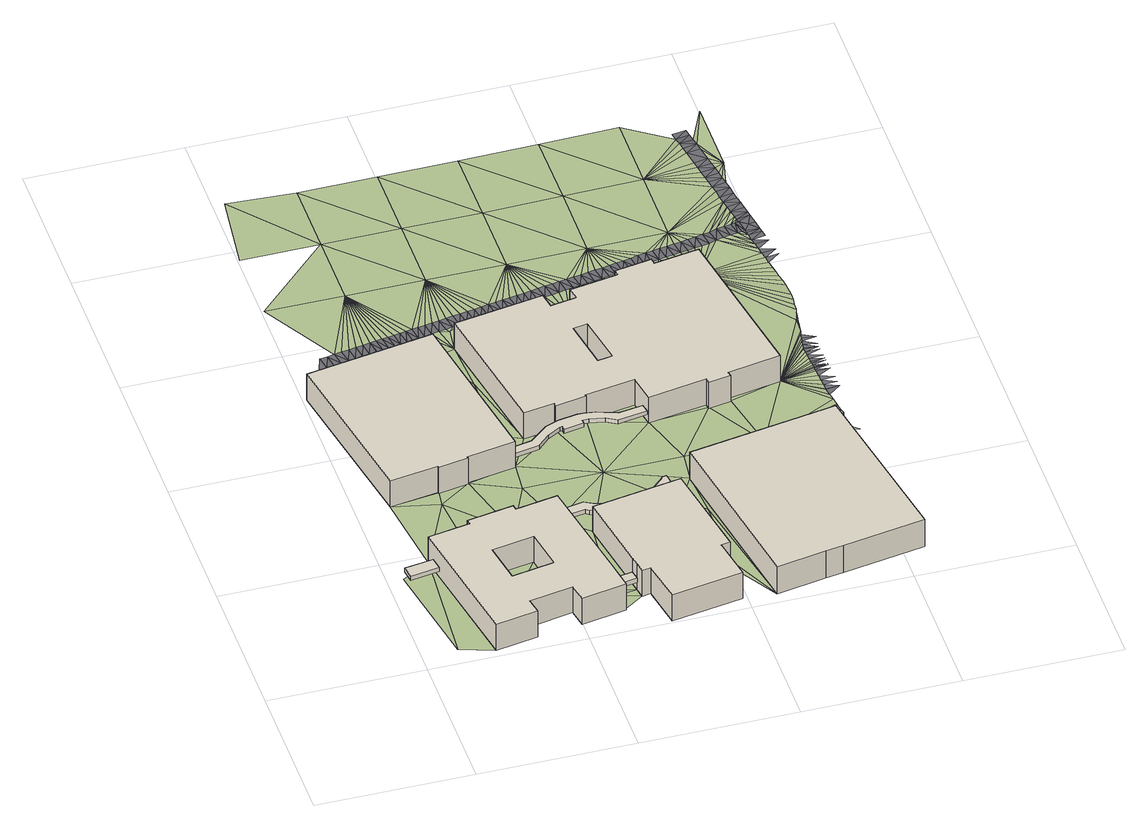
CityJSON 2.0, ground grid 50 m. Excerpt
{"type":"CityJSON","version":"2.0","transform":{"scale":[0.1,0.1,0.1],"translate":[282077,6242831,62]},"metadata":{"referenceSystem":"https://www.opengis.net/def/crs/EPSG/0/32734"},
"CityObjects":{
"building1":{"type":"Building","attributes":{"osm_address":"Library Bellville 7530 Cape Town","osm_building":"roof","osm_building:levels":"1","osm_layer":"1","ground_height":62.9,"bottom_roof_height":65.7,"roof_height":67.2},"geometry":[{"type":"Solid","lod":"1","boundaries":[[[[0,1,2,3]],[[1,4,5,2]],[[4,6,7,5]],[[6,0,3,7]],[[3,2,5,7]],[[6,4,1,0]]]]}]},
"building2":{"type":"Building","attributes":{"osm_address":"Electrical Engineering Bellville Cape Town","osm_building":"university","osm_building:levels":"3","osm_type":"multipolygon","ground_height":63.28,"building_height":9.7,"roof_height":72.98,"plus_code":"4FRW3J9V+45C"},"geometry":[{"type":"Solid","lod":"1","boundaries":[[[[8,9,10,11]],[[9,12,13,10]],[[12,14,15,13]],[[14,16,17,15]],[[16,18,19,17]],[[18,20,21,19]],[[20,22,23,21]],[[22,24,25,23]],[[24,26,27,25]],[[26,28,29,27]],[[28,30,31,29]],[[30,32,33,31]],[[32,34,35,33]],[[34,8,11,35]],[[36,37,38,39]],[[37,40,41,38]],[[40,42,43,41]],[[42,36,39,43]],[[11,10,13,15,17,19,21,23,25,27,29,31,33,35],[39,38,41,43]],[[34,32,30,28,26,24,22,20,18,16,14,12,9,8],[42,40,37,36]]]]}]},
"building3":{"type":"Building","attributes":{"osm_address":"IT Centre Bellville 7530 Cape Town","osm_building":"university","osm_building:levels":"3","ground_height":63.43,"building_height":9.7,"roof_height":73.13,"plus_code":"4FRW3J9V+92X"},"geometry":[{"type":"Solid","lod":"1","boundaries":[[[[44,45,46,47]],[[45,48,49,46]],[[48,50,51,49]],[[50,52,53,51]],[[52,54,55,53]],[[54,56,57,55]],[[56,58,59,57]],[[58,44,47,59]],[[47,46,49,51,53,55,57,59]],[[58,56,54,52,50,48,45,44]]]]}]},
"building4":{"type":"Building","attributes":{"osm_building":"roof","osm_building:levels":"1","osm_layer":"1","ground_height":63.45,"bottom_roof_height":66.25,"roof_height":67.75},"geometry":[{"type":"Solid","lod":"1","boundaries":[[[[60,61,62,63]],[[61,64,65,62]],[[64,66,67,65]],[[66,60,63,67]],[[63,62,65,67]],[[66,64,61,60]]]]}]},
"building5":{"type":"Building","attributes":{"osm_address":"Electrical Engineering Bellville 7530 Cape Town","osm_building":"university","osm_building:levels":"3","ground_height":63.45,"building_height":9.7,"roof_height":73.15,"plus_code":"4FRW3J9V+47P"},"geometry":[{"type":"Solid","lod":"1","boundaries":[[[[68,69,70,71]],[[69,72,73,70]],[[72,74,75,73]],[[74,76,77,75]],[[76,78,79,77]],[[78,80,81,79]],[[80,82,83,81]],[[82,84,85,83]],[[84,86,87,85]],[[86,68,71,87]],[[71,70,73,75,77,79,81,83,85,87]],[[86,84,82,80,78,76,74,72,69,68]]]]}]},
"building6":{"type":"Building","attributes":{"osm_building":"roof","osm_building:levels":"1","osm_layer":"1","ground_height":63.63,"bottom_roof_height":66.43,"roof_height":67.93},"geometry":[{"type":"Solid","lod":"1","boundaries":[[[[88,89,90,91]],[[89,92,93,90]],[[92,94,95,93]],[[94,96,97,95]],[[96,98,99,97]],[[98,100,101,99]],[[100,102,103,101]],[[102,104,105,103]],[[104,106,107,105]],[[106,108,109,107]],[[108,110,111,109]],[[110,112,113,111]],[[112,114,115,113]],[[114,116,117,115]],[[116,118,119,117]],[[118,120,121,119]],[[120,122,123,121]],[[122,124,125,123]],[[124,126,127,125]],[[126,128,129,127]],[[128,130,131,129]],[[130,132,133,131]],[[132,88,91,133]],[[91,90,93,95,97,99,101,103,105,107,109,111,113,115,117,119,121,123,125,127,129,131,133]],[[132,130,128,126,124,122,120,118,116,114,112,110,108,106,104,102,100,98,96,94,92,89,88]]]]}]},
"building7":{"type":"Building","attributes":{"osm_building":"roof","osm_building:levels":"1","osm_layer":"1","ground_height":63.61,"bottom_roof_height":66.41,"roof_height":67.91},"geometry":[{"type":"Solid","lod":"1","boundaries":[[[[134,135,136,137]],[[135,138,139,136]],[[138,140,141,139]],[[140,142,143,141]],[[142,144,145,143]],[[144,146,147,145]],[[146,148,149,147]],[[148,150,151,149]],[[150,152,153,151]],[[152,154,155,153]],[[154,156,157,155]],[[156,158,159,157]],[[158,160,161,159]],[[160,162,163,161]],[[162,164,165,163]],[[164,166,167,165]],[[166,168,169,167]],[[168,170,171,169]],[[170,172,173,171]],[[172,174,175,173]],[[174,134,137,175]],[[137,136,139,141,143,145,147,149,151,153,155,157,159,161,163,165,167,169,171,173,175]],[[174,172,170,168,166,164,162,160,158,156,154,152,150,148,146,144,142,140,138,135,134]]]]}]},
"building8":{"type":"Building","attributes":{"osm_address":"Civil Engineering and Geomatics Bellville 7530 Cape Town","osm_building":"university","osm_building:levels":"3","osm_type":"multipolygon","ground_height":63.75,"building_height":9.7,"roof_height":73.45,"plus_code":"4FRW3J9V+CCM"},"geometry":[{"type":"Solid","lod":"1","boundaries":[[[[176,177,178,179]],[[177,180,181,178]],[[180,182,183,181]],[[182,184,185,183]],[[184,186,187,185]],[[186,188,189,187]],[[188,190,191,189]],[[190,192,193,191]],[[192,194,195,193]],[[194,196,197,195]],[[196,198,199,197]],[[198,200,201,199]],[[200,202,203,201]],[[202,204,205,203]],[[204,206,207,205]],[[206,208,209,207]],[[208,210,211,209]],[[210,212,213,211]],[[212,214,215,213]],[[214,216,217,215]],[[216,218,219,217]],[[218,176,179,219]],[[220,221,222,223]],[[221,224,225,222]],[[224,226,227,225]],[[226,220,223,227]],[[179,178,181,183,185,187,189,191,193,195,197,199,201,203,205,207,209,211,213,215,217,219],[223,222,225,227]],[[218,216,214,212,210,208,206,204,202,200,198,196,194,192,190,188,186,184,182,180,177,176],[226,224,221,220]]]]}]},
"building9":{"type":"Building","attributes":{"osm_address":"Electrical, Electronic and Computer Engineering (Block A) Bellville 7530 Cape Town","osm_building":"university","osm_building:levels":"3","ground_height":64.07,"building_height":9.7,"roof_height":73.77,"plus_code":"4FRW3J9V+4FW"},"geometry":[{"type":"Solid","lod":"1","boundaries":[[[[228,229,230,231]],[[229,232,233,230]],[[232,234,235,233]],[[234,236,237,235]],[[236,238,239,237]],[[238,228,231,239]],[[231,230,233,235,237,239]],[[238,236,234,232,229,228]]]]}]},
"terrain1":{"type":"TINRelief","geometry":[{"type":"CompositeSurface","lod":"1","boundaries":[[[240,241,242]],[[241,22,242]],[[243,48,242]],[[244,242,245]],[[244,243,242]],[[246,48,243]],[[246,247,48]],[[248,249,250]],[[251,243,244]],[[249,252,250]],[[253,254,255]],[[246,243,256]],[[253,255,257]],[[258,257,255]],[[251,256,243]],[[259,258,255]],[[260,261,262]],[[263,251,264]],[[265,256,251]],[[266,267,256]],[[262,268,260]],[[268,269,260]],[[251,263,265]],[[269,270,260]],[[265,266,256]],[[271,272,273]],[[274,271,275]],[[258,259,276]],[[277,260,270]],[[261,260,278]],[[279,278,280]],[[259,281,276]],[[260,277,282]],[[273,275,271]],[[283,274,275]],[[284,263,274]],[[260,282,285]],[[281,259,286]],[[283,284,274]],[[259,287,286]],[[285,288,260]],[[287,259,289]],[[260,288,290]],[[289,259,291]],[[260,290,292]],[[259,293,291]],[[294,260,292]],[[293,259,295]],[[259,266,296]],[[266,297,296]],[[298,265,263]],[[260,294,299]],[[259,300,295]],[[265,298,266]],[[301,260,299]],[[302,300,259]],[[280,278,303]],[[263,284,298]],[[259,296,304]],[[302,259,305]],[[296,297,304]],[[259,306,305]],[[297,266,307]],[[306,259,184]],[[304,184,259]],[[184,304,297]],[[278,260,308]],[[260,301,308]],[[309,306,184]],[[298,307,266]],[[184,310,309]],[[308,301,311]],[[312,297,307]],[[184,313,310]],[[314,308,311]],[[315,310,313]],[[316,308,314]],[[317,298,284]],[[313,184,318]],[[319,315,313]],[[278,320,303]],[[321,308,316]],[[319,313,318]],[[322,318,184]],[[321,323,308]],[[320,278,308]],[[184,324,322]],[[325,307,298]],[[323,326,308]],[[184,327,324]],[[308,326,328]],[[329,330,331]],[[308,328,332]],[[333,308,332]],[[334,327,184]],[[308,333,335]],[[336,303,320]],[[330,337,317]],[[337,330,236]],[[335,338,308]],[[339,298,317]],[[298,340,325]],[[337,341,317]],[[337,236,341]],[[184,342,334]],[[327,334,343]],[[344,325,345]],[[298,339,346]],[[308,347,320]],[[348,343,334]],[[308,338,347]],[[298,346,340]],[[317,341,339]],[[236,339,341]],[[349,348,334]],[[350,349,334]],[[345,325,340]],[[351,347,338]],[[350,334,352]],[[347,351,353]],[[334,354,352]],[[355,336,320]],[[347,353,356]],[[354,334,357]],[[358,359,360]],[[361,334,342]],[[359,358,362]],[[347,356,363]],[[361,357,334]],[[355,320,347]],[[342,364,365]],[[347,363,366]],[[342,367,361]],[[366,368,347]],[[367,342,365]],[[364,369,365]],[[368,370,347]],[[346,371,340]],[[372,346,339]],[[373,347,370]],[[367,365,374]],[[373,375,347]],[[355,376,336]],[[374,365,377]],[[347,375,378]],[[377,365,379]],[[347,378,380]],[[379,365,381]],[[340,371,382]],[[346,372,371]],[[381,365,383]],[[355,347,384]],[[347,380,384]],[[383,365,385]],[[386,381,383]],[[387,386,383]],[[388,384,380]],[[389,372,339]],[[383,390,387]],[[387,390,391]],[[392,376,355]],[[384,388,393]],[[372,394,371]],[[383,385,390]],[[395,391,390]],[[396,384,393]],[[397,395,390]],[[355,384,392]],[[396,398,384]],[[397,390,399]],[[398,400,384]],[[401,384,400]],[[399,390,402]],[[401,403,384]],[[404,394,372]],[[394,404,405]],[[403,406,384]],[[399,402,407]],[[376,392,408]],[[406,409,384]],[[410,407,402]],[[409,411,384]],[[412,410,402]],[[411,413,384]],[[402,414,412]],[[402,415,414]],[[384,416,392]],[[372,417,404]],[[372,389,418]],[[419,415,402]],[[420,402,421]],[[416,384,413]],[[372,418,417]],[[419,402,420]],[[413,422,416]],[[392,423,408]],[[419,420,424]],[[425,426,389]],[[427,389,426]],[[428,416,422]],[[424,420,429]],[[430,389,427]],[[430,431,389]],[[431,418,389]],[[417,432,404]],[[432,433,404]],[[433,434,404]],[[434,435,404]],[[428,436,416]],[[416,423,392]],[[404,435,437]],[[420,438,429]],[[439,404,437]],[[404,439,440]],[[404,440,441]],[[441,442,404]],[[404,442,443]],[[404,443,444]],[[445,404,444]],[[446,416,436]],[[447,404,445]],[[404,447,448]],[[438,420,449]],[[448,450,404]],[[451,404,450]],[[452,420,404]],[[451,453,404]],[[454,404,453]],[[404,454,455]],[[455,456,404]],[[457,416,446]],[[456,458,404]],[[420,459,449]],[[460,404,458]],[[404,460,461]],[[404,461,462]],[[457,463,416]],[[462,464,404]],[[465,459,420]],[[452,404,464]],[[463,466,416]],[[467,465,420]],[[468,408,423]],[[466,469,416]],[[420,470,467]],[[420,452,471]],[[471,472,420]],[[420,472,473]],[[470,420,474]],[[475,452,464]],[[473,476,420]],[[475,477,452]],[[478,420,476]],[[452,477,479]],[[478,480,420]],[[479,481,452]],[[482,416,469]],[[420,480,483]],[[416,484,423]],[[483,485,420]],[[481,486,452]],[[487,420,485]],[[487,488,420]],[[452,486,489]],[[490,420,488]],[[474,420,490]],[[489,471,452]],[[482,469,491]],[[492,493,470]],[[416,482,494]],[[495,416,494]],[[491,496,497]],[[416,495,484]],[[493,498,499]],[[492,470,474]],[[500,468,423]],[[501,496,502]],[[492,498,493]],[[503,487,485]],[[504,499,505]],[[488,487,503]],[[505,499,498]],[[423,484,506]],[[497,482,491]],[[423,506,507]],[[508,502,509]],[[507,510,423]],[[423,510,511]],[[512,513,504]],[[501,497,496]],[[514,423,511]],[[504,505,512]],[[515,423,514]],[[502,508,501]],[[509,516,517]],[[423,515,518]],[[519,513,512]],[[513,519,520]],[[423,518,521]],[[521,500,423]],[[517,508,509]],[[522,523,516]],[[517,516,523]],[[524,525,526]],[[527,525,524]],[[524,528,527]],[[524,529,528]],[[524,530,529]],[[524,531,530]],[[524,532,531]],[[533,532,534]],[[534,532,524]]]}]},
"road1":{"type":"Road","attributes":{"osm_access":"private","osm_highway":"service","osm_is_in":"Bellville Campus, Cape Peninsula University of Technology, Bellville, Western Cape, South Africa","osm_lanes":"2","osm_maxspeed":"30","osm_name":"Business Way","osm_surface":"asphalt"},"geometry":[{"type":"MultiSurface","lod":"1","boundaries":[[[535,536,537]],[[537,538,535]],[[254,538,537]],[[538,254,253]],[[262,538,253]],[[262,253,257]],[[268,262,257]],[[257,269,268]],[[258,269,257]],[[270,269,258]],[[270,258,276]],[[276,277,270]],[[276,281,277]],[[277,281,282]],[[281,286,282]],[[282,286,287]],[[287,289,282]],[[285,282,289]],[[291,285,289]],[[288,285,291]],[[291,293,288]],[[290,288,293]],[[290,293,295]],[[290,295,292]],[[294,292,295]],[[294,295,300]],[[294,300,299]],[[299,300,302]],[[305,299,302]],[[301,299,305]],[[305,311,301]],[[306,311,305]],[[311,306,314]],[[309,314,306]],[[309,316,314]],[[316,309,310]],[[316,310,321]],[[315,321,310]],[[319,321,315]],[[319,323,321]],[[323,319,318]],[[323,318,326]],[[328,326,318]],[[322,328,318]],[[332,328,322]],[[332,322,324]],[[324,333,332]],[[333,324,327]],[[327,335,333]],[[335,327,343]],[[338,335,343]],[[343,348,338]],[[348,349,338]],[[349,351,338]],[[353,351,349]],[[353,349,350]],[[350,352,353]],[[356,353,352]],[[356,352,363]],[[354,363,352]],[[354,366,363]],[[354,357,366]],[[366,357,368]],[[368,357,361]],[[368,361,367]],[[368,367,370]],[[367,373,370]],[[373,367,374]],[[373,374,377]],[[377,375,373]],[[377,378,375]],[[378,377,379]],[[381,378,379]],[[380,378,381]],[[380,381,386]],[[380,386,388]],[[393,388,386]],[[393,386,387]],[[393,387,391]],[[396,393,391]],[[395,396,391]],[[398,396,395]],[[395,400,398]],[[395,397,400]],[[399,400,397]],[[399,401,400]],[[399,407,401]],[[401,407,403]],[[403,407,406]],[[410,406,407]],[[406,410,412]],[[406,412,409]],[[409,412,411]],[[414,411,412]],[[413,411,414]],[[415,413,414]],[[413,415,419]],[[413,419,422]],[[419,428,422]],[[428,419,424]],[[428,424,436]],[[436,424,429]],[[429,438,436]],[[436,438,446]],[[457,446,438]],[[438,449,457]],[[457,449,459]],[[459,463,457]],[[459,466,463]],[[459,465,466]],[[465,467,466]],[[469,466,467]],[[469,467,470]],[[470,491,469]],[[470,496,491]],[[493,496,470]],[[499,496,493]],[[502,496,499]],[[499,504,502]],[[509,502,504]],[[504,516,509]],[[516,504,513]],[[513,520,516]],[[516,520,522]],[[539,522,520]],[[522,539,523]]]}]},
"road2":{"type":"Road","attributes":{"osm_access":"private","osm_highway":"service","osm_is_in":"Bellville Campus, Cape Peninsula University of Technology, Bellville, Western Cape, South Africa","osm_lanes":"2","osm_maxspeed":"30","osm_name":"Mabaleng Way"},"geometry":[{"type":"MultiSurface","lod":"1","boundaries":[[[432,540,433]],[[434,433,540]],[[540,435,434]],[[437,435,541]],[[542,439,437]],[[439,543,440]],[[440,543,441]],[[442,441,544]],[[442,544,443]],[[544,444,443]],[[545,445,444]],[[447,445,546]],[[547,448,447]],[[456,455,454]],[[450,448,547]],[[548,451,450]],[[451,549,453]],[[550,454,453]],[[456,454,550]],[[456,550,458]],[[551,460,458]],[[460,552,461]],[[552,462,461]],[[553,490,488]],[[474,490,554]],[[474,554,492]],[[498,492,555]],[[498,555,505]],[[512,505,556]],[[557,519,512]],[[557,520,519]],[[558,517,523]],[[539,520,557]],[[508,517,559]],[[556,505,560]],[[559,501,508]],[[512,556,557]],[[539,558,523]],[[561,497,501]],[[497,561,482]],[[562,494,482]],[[558,559,517]],[[563,539,557]],[[564,495,494]],[[501,559,565]],[[564,484,495]],[[539,563,558]],[[501,565,561]],[[506,484,525]],[[566,482,561]],[[506,525,507]],[[482,566,562]],[[507,528,510]],[[494,562,564]],[[528,511,510]],[[564,526,484]],[[530,514,511]],[[525,484,526]],[[514,530,515]],[[525,527,507]],[[528,507,527]],[[518,515,532]],[[511,528,529]],[[532,521,518]],[[511,529,530]],[[500,521,567]],[[568,500,569]],[[515,530,531]],[[531,532,515]],[[533,521,532]],[[567,521,533]],[[500,567,569]]]}]}
},
"vertices":[
[53,415,37],[60,372,37],[60,372,52],[53,415,52],[152,387,37],[152,387,52],[145,429,37],[145,429,52],
[624,187,10],[561,538,10],[561,538,110],[624,187,110],[425,514,10],[425,514,110],[422,531,10],[422,531,110],[273,505,10],[273,505,110],[276,489,10],[276,489,110],[141,466,10],[141,466,110],[219,22,10],[219,22,110],[354,47,10],[354,47,110],[344,98,10],[344,98,110],[485,124,10],[485,124,110],[496,65,10],[496,65,110],[640,91,10],[640,91,110],[629,155,10],[629,155,110],[328,223,10],[305,355,10],[305,355,110],[328,223,110],[440,379,10],[440,379,110],[463,247,10],[463,247,110],
[420,1353,11],[11,1283,11],[11,1283,111],[420,1353,111],[107,741,11],[107,741,111],[260,766,11],[260,766,111],[261,760,11],[261,760,111],[357,777,11],[357,777,111],[356,783,11],[356,783,111],[512,810,11],[512,810,111],
[624,187,42],[629,155,42],[629,155,58],[624,187,58],[696,167,42],[696,167,58],[690,199,42],[690,199,58],
[696,167,13],[702,134,13],[702,134,112],[696,167,112],[730,139,13],[730,139,112],[754,1,13],[754,1,112],[984,40,13],[984,40,112],[959,181,13],[959,181,112],[988,186,13],[988,186,112],[932,507,13],[932,507,112],[646,458,13],[646,458,112],[690,199,13],[690,199,112],
[565,532,44],[571,501,44],[571,501,59],[565,532,59],[639,511,44],[639,511,59],[649,504,44],[649,504,59],[711,485,44],[711,485,59],[734,481,44],[734,481,59],[755,482,44],[755,482,59],[818,494,44],[818,494,59],[857,510,44],[857,510,59],[894,535,44],[894,535,59],[918,560,44],[918,560,59],[913,593,44],[913,593,59],[900,590,44],[900,590,59],[890,577,44],[890,577,59],[854,545,44],[854,545,59],[827,531,44],[827,531,59],[810,529,44],[810,529,59],[809,542,44],[809,542,59],[746,529,44],[746,529,59],[749,516,44],[749,516,59],[704,520,44],[704,520,59],[672,531,44],[672,531,59],[643,547,44],[643,547,59],
[514,817,44],[592,831,44],[592,831,59],[514,817,59],[631,869,44],[631,869,59],[674,893,44],[674,893,59],[683,895,44],[683,895,59],[684,880,44],[684,880,59],[748,892,44],[748,892,59],[747,906,44],[747,906,59],[768,906,44],[768,906,59],[816,896,44],[816,896,59],[850,877,44],[850,877,59],[943,893,44],[943,893,59],[938,921,44],[938,921,59],[860,909,44],[860,909,59],[796,932,44],[796,932,59],[761,937,44],[761,937,59],[741,937,44],[741,937,59],[681,927,44],[681,927,59],[636,910,44],[636,910,59],[577,859,44],[577,859,59],[508,846,44],[508,846,59],
[865,1427,15],[872,1387,15],[872,1387,115],[865,1427,115],[789,1373,15],[789,1373,115],[780,1425,15],[780,1425,115],[494,1377,15],[494,1377,115],[572,924,15],[572,924,115],[671,940,15],[671,940,115],[673,928,15],[673,928,115],[771,945,15],[771,945,115],[770,951,15],[770,951,115],[931,978,15],[931,978,115],[947,887,15],[947,887,115],[1133,919,15],[1133,919,115],[1136,901,15],[1136,901,115],[1207,913,15],[1207,913,115],[1204,928,15],[1204,928,115],[1373,959,15],[1373,959,115],[1282,1496,15],[1282,1496,115],[1138,1472,15],[1138,1472,115],[1135,1492,15],[1135,1492,115],[1016,1472,15],[1016,1472,115],[1020,1453,15],[1020,1453,115],[869,1262,15],[897,1100,15],[897,1100,115],[869,1262,115],[850,1092,15],[850,1092,115],[823,1254,15],[823,1254,115],
[1302,67,14],[1566,114,14],[1566,114,118],[1302,67,118],[1464,690,14],[1464,690,118],[990,608,14],[990,608,118],[1086,29,14],[1086,29,118],[1245,58,14],[1245,58,118],
[50,414,9],[111,61,8],[141,466,11],[255,707,13],[273,505,11],[276,489,11],[261,760,13],[260,766,13],[305,355,11],[328,223,11],[440,379,14],[422,531,14],[463,247,13],[155,1412,15],[131,1408,15],[11,1283,13],[357,777,13],[178,1416,15],[201,1420,15],[420,1353,15],[255,1706,13],[6,1706,12],[147,1456,15],[561,538,14],[425,514,14],[503,707,15],[512,810,15],[356,783,13],[170,1460,15],[194,1463,15],[217,1467,15],[629,155,15],[640,91,15],[702,134,15],[624,187,13],[696,167,15],[224,1424,15],[240,1471,15],[255,1955,11],[6,1955,9],[38,2220,6],[247,1428,15],[263,1475,15],[690,199,15],[646,458,16],[282,1479,15],[270,1432,15],[271,1432,15],[302,1482,15],[290,1435,15],[321,1485,15],[309,1439,15],[341,1489,15],[329,1442,15],[360,1492,15],[348,1446,15],[503,956,16],[572,924,16],[752,707,16],[379,1496,15],[368,1449,15],[399,1499,15],[387,1452,15],[255,2205,8],[503,1206,16],[406,1456,15],[426,1459,15],[673,928,17],[503,1706,14],[449,1463,15],[472,1467,15],[418,1503,15],[671,940,17],[503,1456,15],[441,1507,15],[495,1471,15],[464,1511,15],[932,507,18],[541,1479,15],[518,1475,15],[503,1955,13],[487,1515,15],[564,1484,15],[510,1519,15],[587,1488,15],[771,945,17],[533,1523,15],[610,1492,15],[556,1527,15],[984,40,14],[988,186,17],[959,181,17],[579,1531,15],[602,1535,15],[752,1456,16],[625,1539,15],[503,2205,10],[1000,207,17],[648,1543,16],[990,608,18],[947,887,18],[1000,457,18],[780,1425,16],[633,1496,16],[770,951,17],[931,978,18],[1000,707,18],[752,1706,15],[656,1500,16],[679,1504,16],[702,1508,16],[671,1547,16],[725,1512,16],[694,1551,16],[747,1516,16],[752,1955,13],[717,1555,16],[770,1520,16],[850,1092,17],[869,1262,17],[823,1254,17],[793,1524,16],[897,1100,18],[740,1559,16],[789,1373,16],[865,1427,16],[763,1563,16],[817,1528,16],[786,1567,16],[872,1387,16],[809,1571,16],[1136,901,18],[1249,707,19],[832,1576,16],[840,1532,16],[856,1580,16],[752,2205,11],[863,1536,16],[879,1584,16],[886,1540,17],[902,1588,16],[910,1545,17],[1133,919,18],[1000,1456,17],[1000,1706,16],[1020,1453,17],[933,1549,17],[956,1553,17],[925,1592,16],[1464,690,23],[1016,1472,17],[979,1557,17],[1000,1955,18],[949,1596,16],[1207,913,18],[1003,1561,17],[972,1600,16],[1026,1565,17],[995,1604,16],[1049,1569,17],[1018,1608,16],[1042,1612,16],[1135,1492,18],[1065,1617,16],[1373,959,18],[1204,928,18],[1088,1621,16],[1072,1573,17],[1000,2205,15],[1111,1625,16],[1096,1577,17],[1135,1629,19],[1119,1581,16],[1158,1633,19],[1142,1585,19],[1165,1590,19],[1249,1706,19],[1497,828,23],[1501,804,23],[1189,1594,19],[1282,1496,18],[1138,1472,18],[1181,1637,19],[1249,1955,22],[1212,1598,19],[1534,673,23],[1497,707,23],[1510,760,23],[1204,1641,19],[1235,1602,19],[1505,777,23],[1504,780,23],[1494,852,23],[1491,876,23],[1491,878,23],[1489,900,23],[1228,1645,19],[1488,922,23],[1259,1606,19],[1487,944,23],[1486,966,23],[1485,974,23],[1485,982,23],[1485,983,23],[1485,988,23],[1485,994,23],[1251,1649,19],[1484,1004,23],[1484,1013,23],[1282,1610,19],[1483,1028,23],[1482,1043,23],[1497,1206,23],[1481,1058,23],[1480,1073,23],[1480,1076,23],[1481,1078,23],[1274,1653,19],[1483,1094,23],[1305,1614,19],[1486,1109,23],[1489,1124,23],[1491,1140,23],[1297,1657,19],[1494,1154,23],[1328,1618,19],[1321,1662,19],[1352,1622,19],[1249,2205,22],[1344,1666,19],[1375,1626,24],[1510,1254,23],[1512,1278,23],[1515,1301,23],[1487,1528,25],[1496,1168,23],[1516,1324,23],[1498,1182,23],[1512,1367,25],[1500,1196,23],[1509,1390,25],[1502,1211,23],[1445,1786,24],[1505,1413,25],[1433,1859,27],[1502,1436,25],[1505,1225,23],[1497,1456,25],[1494,1482,25],[1507,1240,23],[1491,1505,25],[1367,1670,19],[1484,1551,25],[1398,1631,24],[1441,1810,24],[1437,1835,27],[1390,1674,24],[1450,1762,24],[1480,1574,25],[1421,1635,24],[1393,2101,24],[1454,1738,24],[1414,1678,24],[1498,1459,25],[1445,1639,24],[1476,1596,24],[1429,1883,27],[1425,1907,27],[1458,1713,24],[1437,1682,24],[1421,1932,27],[1417,1956,27],[1473,1619,24],[1458,1641,24],[1413,1980,27],[1405,2029,27],[1450,1684,24],[1460,1699,24],[1401,2053,27],[1471,1632,24],[1469,1643,24],[1397,2077,27],[1462,1686,24],[1462,1687,24],[1497,1955,27],[1473,1890,27],[1477,1866,27],[1469,1915,27],[1465,1939,27],[1461,1963,27],[1457,1987,27],[1449,2036,27],[1445,2060,27],[1441,2084,24],[1497,2205,24],
[101,1448,14],[85,1400,14],[108,1404,14],[124,1452,14],[1487,1669,24],
[1534,882,23],[1533,903,23],[1532,925,23],[1530,968,23],[1529,985,23],[1529,990,23],[1528,1006,23],[1527,1015,23],[1527,1030,23],[1525,1061,23],[1525,1073,23],[1527,1086,23],[1532,1117,23],[1534,1512,25],[1531,1535,25],[1523,1580,25],[1516,1626,24],[1514,1639,24],[1503,1706,24],[1501,1721,24],[1520,1603,24],[1493,1769,24],[1485,1818,24],[1509,1672,24],[1481,1842,27],[1497,1745,24],[1489,1793,24],[1437,2109,24],[1389,2126,24],[1433,2133,24]
]}
